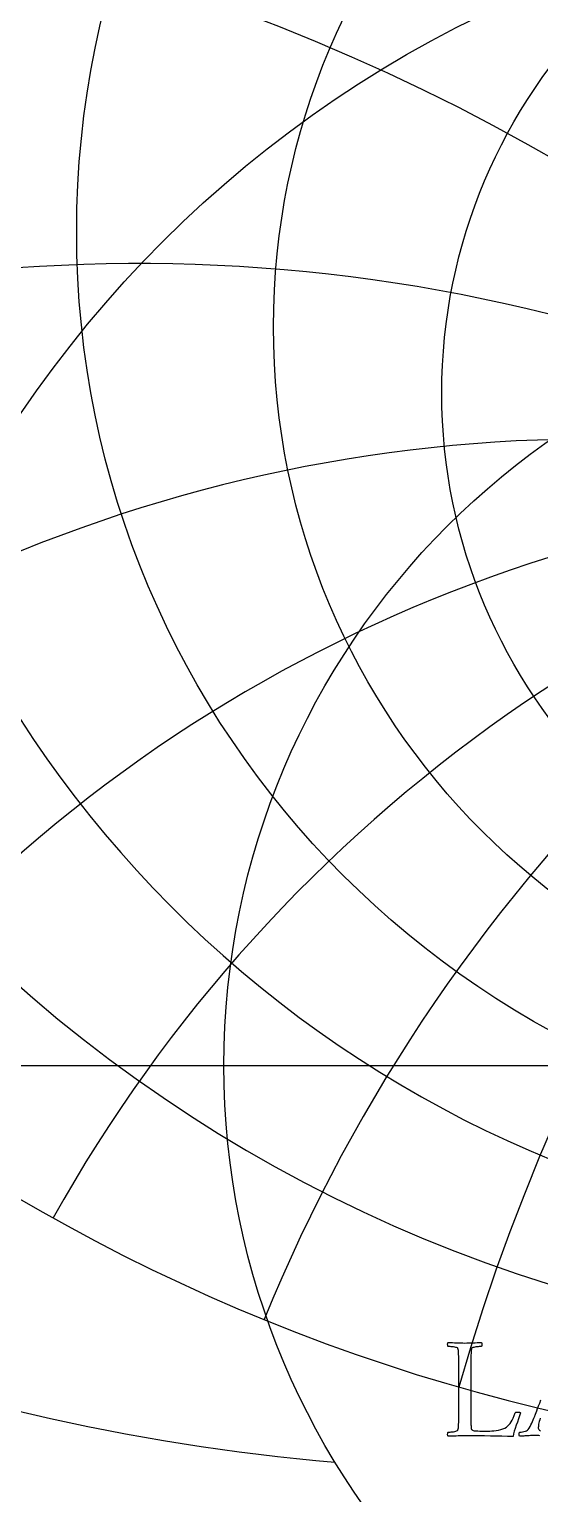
# Model space of a CAD drawing. Header units: millimetres. Extents: x -32.4 to 32.3, y -32.4 to 33.4.
# Drawn here: x -17.16 to -8.01, y -7.67 to 18.57 of the extents above; entities that cross this region are included whole.
import ezdxf

# ---------------------------------------------------------------- set-up
doc = ezdxf.new("R2010")
doc.units = ezdxf.units.MM
for name, color, linetype in [('CUT_OUTER', 1, 'Continuous'), ('ENGRAVE', 7, 'Continuous'), ('ENGRAVE_FINE', 8, 'Continuous'), ('TEXT', 5, 'Continuous')]:
    doc.layers.add(name, color=color, linetype=linetype)

msp = doc.modelspace()

# ---------------------------------------------------------------- linework, layer by layer
at = {"layer": 'CUT_OUTER'}
msp.add_arc((-0.0002, -0.0001), 32.35, 127.26523, 87.73645, dxfattribs=at)
at = {"layer": 'ENGRAVE'}
msp.add_lwpolyline([(-31.9, 0), (31.9, 0)], dxfattribs=at)
for centre, radius in [((0, 0), 31.9), ((0, 14.9413), 16.3099), ((0, 13.2367), 12.781), ((0, 12.0499), 9.7631), ((0, 0), 20.8814), ((0, 0), 13.6687)]:
    msp.add_circle(centre, radius, dxfattribs=at)
for centre, radius, start, end in [((0, 17.4239), 20.6379, 156.38511, 23.61489), ((0, 21.1735), 26.2831, 186.26753, 353.73247), ((0, 27.2132), 34.3015, 208.80523, 331.19477), ((0, -16.0229), 26.3204, 37.5, 142.5), ((0, -16.0229), 26.3204, 37.5, 142.5), ((-8.4015, 31.355), 38.5973, 232.51204, 265.13001)]:
    msp.add_arc(centre, radius, start, end, dxfattribs=at)
at = {"layer": 'ENGRAVE_FINE'}
for centre, radius, start, end in [((-45.5883, -16.0229), 52.6409, 10.39425, 55.88566), ((-45.5883, -16.0229), 52.6409, 10.39425, 55.88566), ((-26.3204, -16.0229), 37.2227, 16.00739, 86.28084), ((-26.3204, -16.0229), 37.2227, 16.00739, 86.28084), ((26.3204, -16.0229), 37.2227, 93.71916, 163.99261), ((26.3204, -16.0229), 37.2227, 93.71916, 163.99261), ((-15.1961, -16.0229), 30.3922, 22.17703, 119.09303), ((-15.1961, -16.0229), 30.3922, 22.17703, 119.09303), ((15.1961, -16.0229), 30.3922, 60.90697, 157.82297), ((15.1961, -16.0229), 30.3922, 60.90697, 157.82297), ((-7.0525, -16.0229), 27.2489, 29.19913, 132.2722), ((-7.0525, -16.0229), 27.2489, 29.19913, 132.2722), ((7.0525, -16.0229), 27.2489, 47.7278, 150.80087), ((7.0525, -16.0229), 27.2489, 47.7278, 150.80087), ((0, 55.2682), 66.2544, 241.345817, 298.654183)]:
    msp.add_arc(centre, radius, start, end, dxfattribs=at)
at = {"layer": 'TEXT'}
msp.add_lwpolyline([(-9.2397, -6.34), (-9.2397, -6.3429), (-9.2397, -6.3465), (-9.2397, -6.3507), (-9.2397, -6.3556), (-9.2397, -6.3681), (-9.2397, -6.3824), (-9.2397, -6.3986), (-9.2397, -6.4164), (-9.2395, -6.4348), (-9.239, -6.4524), (-9.2382, -6.4691), (-9.2371, -6.4851), (-9.2355, -6.499), (-9.2332, -6.5097), (-9.2303, -6.5171), (-9.2267, -6.5214), (-9.213, -6.5295), (-9.1979, -6.5359), (-9.1813, -6.5405), (-9.1633, -6.5434), (-9.1418, -6.5451), (-9.115, -6.5463), (-9.0829, -6.547), (-9.0454, -6.5473), (-8.9029, -6.5473), (-8.8658, -6.5462), (-8.8268, -6.543), (-8.7861, -6.5378), (-8.7436, -6.5304), (-8.7024, -6.5208), (-8.6656, -6.5087), (-8.6331, -6.4942), (-8.6051, -6.4773), (-8.5821, -6.4589), (-8.56, -6.4372), (-8.5388, -6.4122), (-8.5183, -6.3841), (-8.4988, -6.3517), (-8.4804, -6.3141), (-8.4632, -6.2714), (-8.447, -6.2235), (-8.4428, -6.2167), (-8.4354, -6.2118), (-8.4247, -6.2089), (-8.4108, -6.2079), (-8.3894, -6.2089), (-8.3719, -6.2118), (-8.3583, -6.2167), (-8.3486, -6.2235), (-8.3671, -6.2761), (-8.3865, -6.3303), (-8.4066, -6.3862), (-8.4276, -6.4436), (-8.4471, -6.4998), (-8.4629, -6.5518), (-8.475, -6.5995), (-8.4833, -6.6431), (-8.5855, -6.6428), (-8.6873, -6.6418), (-8.7888, -6.6402), (-8.89, -6.6379), (-8.9942, -6.6356), (-9.105, -6.634), (-9.2222, -6.6331), (-9.3459, -6.6327), (-9.3888, -6.633), (-9.4294, -6.6337), (-9.4678, -6.6349), (-9.5039, -6.6366), (-9.5392, -6.6383), (-9.5751, -6.6395), (-9.6117, -6.6403), (-9.649, -6.6405), (-9.6534, -6.6344), (-9.6564, -6.6263), (-9.6579, -6.6162), (-9.658, -6.6042), (-9.657, -6.5923), (-9.6551, -6.5822), (-9.6524, -6.5741), (-9.649, -6.568), (-9.6396, -6.5677), (-9.6269, -6.567), (-9.6111, -6.5658), (-9.592, -6.5641), (-9.5715, -6.5617), (-9.5515, -6.5586), (-9.532, -6.5546), (-9.513, -6.5498), (-9.4964, -6.5445), (-9.4841, -6.5388), (-9.4763, -6.5328), (-9.4728, -6.5265), (-9.4682, -6.5099), (-9.4647, -6.4909), (-9.4624, -6.4697), (-9.4612, -6.4462), (-9.4606, -6.4211), (-9.4602, -6.3951), (-9.4599, -6.368), (-9.4599, -6.34), (-9.4599, -5.2599), (-9.4599, -5.2318), (-9.4602, -5.2045), (-9.4606, -5.178), (-9.4612, -5.1524), (-9.4624, -5.1283), (-9.4647, -5.1067), (-9.4682, -5.0875), (-9.4728, -5.0708), (-9.4763, -5.0635), (-9.4841, -5.0572), (-9.4964, -5.0518), (-9.513, -5.0475), (-9.532, -5.0438), (-9.5515, -5.0407), (-9.5715, -5.038), (-9.592, -5.0358), (-9.6111, -5.0341), (-9.6269, -5.0329), (-9.6396, -5.0322), (-9.649, -5.0319), (-9.6524, -5.0258), (-9.6551, -5.0177), (-9.657, -5.0076), (-9.658, -4.9957), (-9.6579, -4.9837), (-9.6564, -4.9736), (-9.6534, -4.9655), (-9.649, -4.9594), (-9.6103, -4.9608), (-9.5719, -4.9623), (-9.5338, -4.964), (-9.4961, -4.9659), (-9.4587, -4.9676), (-9.4217, -4.9688), (-9.3849, -4.9695), (-9.3485, -4.9697), (-9.3112, -4.9695), (-9.2743, -4.9688), (-9.238, -4.9676), (-9.2021, -4.9659), (-9.1661, -4.964), (-9.1293, -4.9623), (-9.0916, -4.9608), (-9.0532, -4.9594), (-9.0487, -4.9655), (-9.0457, -4.9736), (-9.0442, -4.9837), (-9.0441, -4.9957), (-9.0452, -5.0076), (-9.047, -5.0177), (-9.0497, -5.0258), (-9.0532, -5.0319), (-9.0626, -5.0322), (-9.0752, -5.0329), (-9.0911, -5.0341), (-9.1102, -5.0358), (-9.1306, -5.038), (-9.1503, -5.0407), (-9.1694, -5.0438), (-9.1879, -5.0475), (-9.2041, -5.0518), (-9.2164, -5.0572), (-9.2248, -5.0635), (-9.2293, -5.0708), (-9.2328, -5.0847), (-9.2355, -5.1006), (-9.2373, -5.1184), (-9.2384, -5.1381), (-9.239, -5.1593), (-9.2394, -5.1815), (-9.2396, -5.2047), (-9.2397, -5.2288), (-9.2397, -5.2327), (-9.2397, -5.2366), (-9.2397, -5.2404), (-9.2397, -5.2443), (-9.2397, -5.2482), (-9.2397, -5.2521), (-9.2397, -5.256), (-9.2397, -5.2599)], close=True, dxfattribs=at)
for points in [[(-8.0054, -6.6301), (-8.0243, -6.629), (-8.0459, -6.6282), (-8.0702, -6.6277), (-8.0973, -6.6276), (-8.1247, -6.6277), (-8.1498, -6.6282), (-8.1726, -6.629), (-8.1932, -6.6301), (-8.2126, -6.6314), (-8.232, -6.6327), (-8.2515, -6.634), (-8.2709, -6.6353), (-8.2916, -6.6366), (-8.3149, -6.6379), (-8.3408, -6.6392), (-8.3693, -6.6405), (-8.3716, -6.6365), (-8.3732, -6.6298), (-8.3742, -6.6204), (-8.3745, -6.6081), (-8.3742, -6.5954), (-8.3732, -6.5845), (-8.3716, -6.5753), (-8.3693, -6.568), (-8.3557, -6.5672), (-8.3379, -6.5651), (-8.3161, -6.5614), (-8.2903, -6.5563), (-8.2648, -6.5496), (-8.244, -6.5411), (-8.2279, -6.5308), (-8.2165, -6.5188), (-8.1978, -6.4934), (-8.1806, -6.4666), (-8.1648, -6.4384), (-8.1504, -6.4087), (-8.1369, -6.3778), (-8.1236, -6.3462), (-8.1104, -6.3137), (-8.0973, -6.2805), (-8.0973, -6.2805), (-8.0958, -6.2765), (-8.0912, -6.2646), (-8.0835, -6.2448), (-8.0727, -6.217), (-8.0594, -6.1824), (-8.0439, -6.1422), (-8.0264, -6.0963), (-8.0067, -6.0447), (-7.9852, -5.9888)], [(-7.9963, -6.3167), (-8.0069, -6.3478), (-8.0154, -6.3763), (-8.0218, -6.4022), (-8.0261, -6.4255), (-8.0289, -6.4464), (-8.031, -6.465), (-8.0322, -6.4814), (-8.0326, -6.4954), (-8.0301, -6.509), (-8.0226, -6.521), (-8.01, -6.5316), (-7.9924, -6.5408)]]:
    msp.add_lwpolyline(points, dxfattribs=at)

doc.saveas('drawing.dxf')
